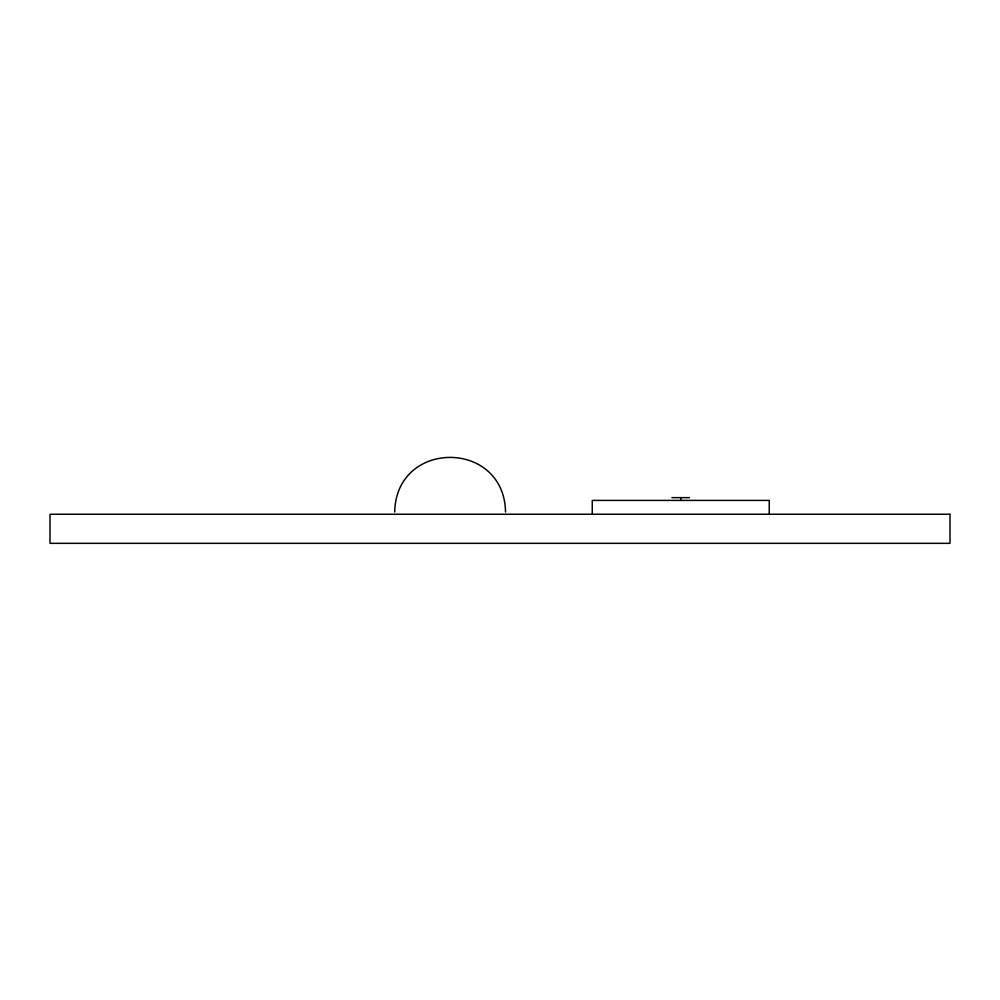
<?xml version="1.0" encoding="UTF-8"?>
<svg xmlns="http://www.w3.org/2000/svg" width="1000" height="1000" viewBox="0 0 1000 1000"><rect width="100%" height="100%" fill="white"/><g stroke="black" fill="none" stroke-linecap="round" stroke-linejoin="round"><path stroke-width="1.5" d="M394.712 512.05C396.037 439.2 504.212 439.2 505.538 512.05M671.963 497.638L689.4 497.638M769.237 513.763L769.237 500.412L592.275 500.412L592.275 513.763M680.75 497.638L680.75 500.412M950 514.25L50 514.25L50 543.337L950 543.337L950 514.25"/></g></svg>
